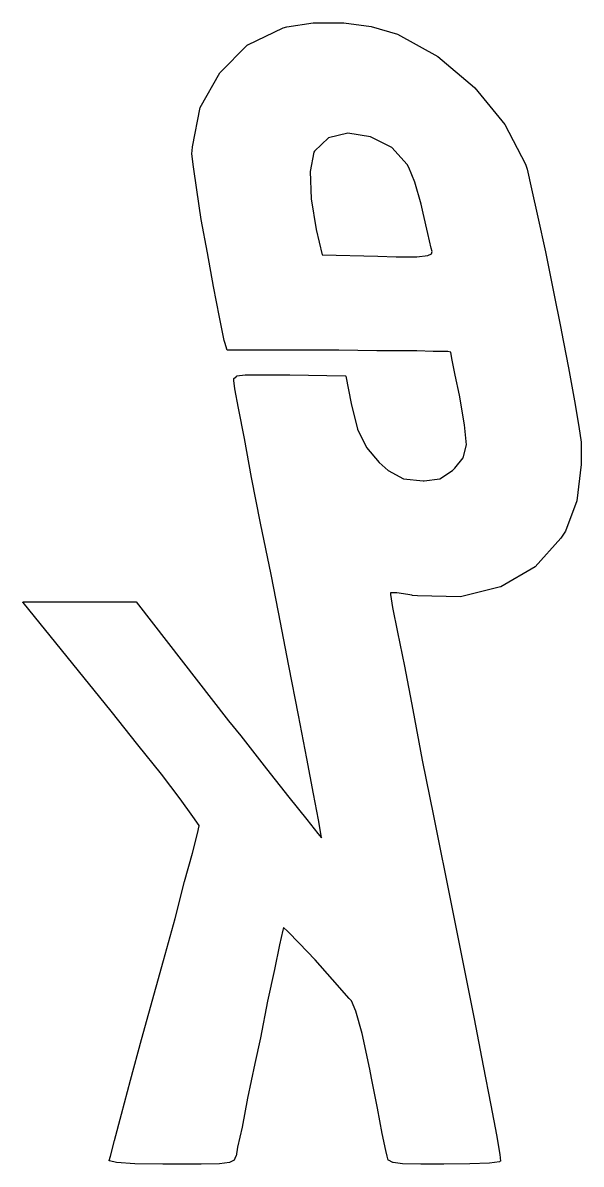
# Model space of a CAD drawing. Extents: x 125.4 to 142, y -145 to -107.2.
# Drawn here: x 137.44 to 139.98, y -112.36 to -107.16 of the extents above; entities that cross this region are included whole.
import ezdxf

# ---------------------------------------------------------------- set-up
doc = ezdxf.new("R2010")
doc.units = 0
doc.header["$MEASUREMENT"] = 0
doc.layers.add('BLACK', color=7, linetype='CONTINUOUS')

msp = doc.modelspace()

# ---------------------------------------------------------------- linework, layer by layer
at = {"layer": 'Black'}
for p, q in [((138.644, -107.178), (138.763, -107.16)), ((138.763, -107.16), (138.763, -107.16)), ((138.763, -107.16), (138.763, -107.16)), ((138.763, -107.16), (138.903, -107.16)), ((138.903, -107.16), (138.903, -107.16)), ((138.903, -107.16), (138.903, -107.16)), ((138.903, -107.16), (139.028, -107.176)), ((138.466, -107.26), (138.626, -107.183)), ((138.626, -107.183), (138.644, -107.178)), ((138.626, -107.183), (138.626, -107.183)), ((138.626, -107.183), (138.626, -107.183)), ((138.644, -107.178), (138.644, -107.178)), ((138.644, -107.178), (138.644, -107.178)), ((139.028, -107.176), (139.028, -107.176)), ((139.028, -107.176), (139.028, -107.176)), ((139.028, -107.176), (139.147, -107.211)), ((139.147, -107.211), (139.148, -107.211)), ((139.148, -107.211), (139.148, -107.211)), ((139.148, -107.211), (139.331, -107.313)), ((138.338, -107.387), (138.465, -107.26)), ((138.465, -107.26), (138.466, -107.26)), ((138.466, -107.26), (138.466, -107.26)), ((139.331, -107.313), (139.331, -107.313)), ((139.331, -107.313), (139.331, -107.313)), ((139.331, -107.313), (139.498, -107.455)), ((138.249, -107.545), (138.338, -107.387)), ((138.338, -107.387), (138.338, -107.387)), ((138.338, -107.387), (138.338, -107.387)), ((139.498, -107.455), (139.498, -107.456)), ((139.498, -107.456), (139.499, -107.456)), ((139.499, -107.456), (139.636, -107.623)), ((138.214, -107.725), (138.249, -107.545)), ((138.249, -107.545), (138.249, -107.545)), ((138.249, -107.545), (138.249, -107.545)), ((139.636, -107.623), (139.636, -107.623)), ((139.636, -107.623), (139.636, -107.623)), ((139.636, -107.623), (139.73, -107.804)), ((138.921, -107.663), (138.833, -107.684)), ((139.025, -107.679), (138.921, -107.663)), ((139.121, -107.727), (139.025, -107.679)), ((138.211, -107.756), (138.214, -107.726)), ((138.214, -107.726), (138.214, -107.725)), ((138.214, -107.725), (138.214, -107.725)), ((138.833, -107.684), (138.77, -107.744)), ((139.192, -107.805), (139.121, -107.727)), ((138.219, -107.815), (138.211, -107.756)), ((138.211, -107.756), (138.211, -107.756)), ((138.211, -107.756), (138.211, -107.756)), ((138.767, -107.749), (138.75, -107.837)), ((138.77, -107.744), (138.767, -107.749)), ((138.234, -107.921), (138.219, -107.815)), ((138.219, -107.815), (138.219, -107.815)), ((138.219, -107.815), (138.219, -107.815)), ((138.75, -107.837), (138.755, -107.962)), ((139.199, -107.818), (139.192, -107.805)), ((139.227, -107.886), (139.199, -107.818)), ((139.73, -107.804), (139.73, -107.804)), ((139.73, -107.804), (139.73, -107.804)), ((139.73, -107.804), (139.738, -107.827)), ((139.738, -107.827), (139.738, -107.827)), ((139.738, -107.827), (139.738, -107.827)), ((139.738, -107.827), (139.758, -107.916)), ((139.255, -107.985), (139.227, -107.886)), ((138.254, -108.056), (138.234, -107.921)), ((138.234, -107.921), (138.234, -107.921)), ((138.234, -107.921), (138.234, -107.921)), ((139.758, -107.916), (139.758, -107.916)), ((139.758, -107.916), (139.758, -107.916)), ((139.758, -107.916), (139.786, -108.045)), ((138.755, -107.962), (138.777, -108.101)), ((139.265, -108.026), (139.255, -107.985)), ((139.285, -108.12), (139.265, -108.026)), ((139.786, -108.045), (139.786, -108.045)), ((139.786, -108.045), (139.821, -108.203)), ((138.282, -108.208), (138.254, -108.056)), ((138.254, -108.056), (138.254, -108.056)), ((138.254, -108.056), (138.254, -108.056)), ((138.777, -108.101), (138.805, -108.217)), ((139.286, -108.12), (139.285, -108.12)), ((139.301, -108.186), (139.286, -108.12)), ((139.286, -108.12), (139.286, -108.12)), ((139.306, -108.201), (139.301, -108.186)), ((139.301, -108.186), (139.301, -108.186)), ((139.301, -108.186), (139.301, -108.186)), ((139.303, -108.212), (139.306, -108.201)), ((138.31, -108.361), (138.282, -108.208)), ((138.805, -108.217), (139.058, -108.222)), ((139.058, -108.222), (139.058, -108.222)), ((139.058, -108.222), (139.058, -108.222)), ((139.058, -108.222), (139.142, -108.225)), ((139.142, -108.225), (139.236, -108.225)), ((139.236, -108.225), (139.286, -108.22)), ((139.286, -108.22), (139.303, -108.212)), ((139.821, -108.203), (139.821, -108.203)), ((139.821, -108.203), (139.821, -108.203)), ((139.821, -108.203), (139.857, -108.378)), ((138.336, -108.501), (138.31, -108.361)), ((138.31, -108.361), (138.31, -108.361)), ((139.857, -108.378), (139.857, -108.378)), ((139.857, -108.378), (139.857, -108.378)), ((139.857, -108.378), (139.893, -108.558)), ((138.358, -108.607), (138.336, -108.501)), ((138.336, -108.501), (138.336, -108.501)), ((138.336, -108.501), (138.336, -108.501)), ((139.893, -108.558), (139.893, -108.558)), ((139.893, -108.558), (139.893, -108.559)), ((139.893, -108.559), (139.926, -108.731)), ((138.361, -108.615), (138.358, -108.607)), ((138.358, -108.607), (138.358, -108.607)), ((138.358, -108.607), (138.358, -108.607)), ((138.371, -108.651), (138.361, -108.615)), ((138.372, -108.651), (138.371, -108.651)), ((138.371, -108.651), (138.371, -108.651)), ((138.371, -108.651), (138.371, -108.651)), ((138.371, -108.651), (138.371, -108.651)), ((138.371, -108.651), (138.371, -108.651)), ((138.371, -108.651), (138.371, -108.651)), ((138.88, -108.651), (138.372, -108.651)), ((138.372, -108.651), (138.372, -108.651)), ((138.372, -108.651), (138.372, -108.651)), ((138.372, -108.651), (138.372, -108.651)), ((138.372, -108.651), (138.372, -108.651)), ((138.372, -108.651), (138.372, -108.651)), ((138.372, -108.651), (138.372, -108.651)), ((138.372, -108.651), (138.372, -108.651)), ((138.372, -108.651), (138.372, -108.651)), ((139.053, -108.654), (138.88, -108.651)), ((139.198, -108.654), (139.053, -108.654)), ((139.053, -108.654), (139.053, -108.654)), ((139.053, -108.654), (139.053, -108.654)), ((139.236, -108.654), (139.198, -108.654)), ((139.31, -108.657), (139.236, -108.654)), ((139.376, -108.657), (139.31, -108.657)), ((139.31, -108.657), (139.31, -108.657)), ((139.31, -108.657), (139.31, -108.657)), ((139.39, -108.659), (139.376, -108.657)), ((139.395, -108.688), (139.39, -108.659)), ((139.395, -108.689), (139.395, -108.688)), ((139.41, -108.765), (139.395, -108.689)), ((139.395, -108.689), (139.395, -108.689)), ((138.402, -108.779), (138.415, -108.769)), ((138.415, -108.768), (138.453, -108.763)), ((138.415, -108.769), (138.415, -108.768)), ((138.415, -108.768), (138.415, -108.768)), ((138.415, -108.768), (138.415, -108.768)), ((138.415, -108.768), (138.415, -108.768)), ((138.415, -108.768), (138.415, -108.768)), ((138.415, -108.769), (138.415, -108.769)), ((138.453, -108.763), (138.454, -108.763)), ((138.454, -108.763), (138.454, -108.763)), ((138.454, -108.763), (138.53, -108.763)), ((138.53, -108.763), (138.657, -108.763)), ((138.657, -108.763), (138.657, -108.763)), ((138.657, -108.763), (138.657, -108.763)), ((138.657, -108.763), (138.911, -108.768)), ((138.911, -108.768), (138.911, -108.768)), ((138.911, -108.768), (138.911, -108.768)), ((138.911, -108.768), (138.911, -108.768)), ((138.911, -108.768), (138.911, -108.768)), ((138.911, -108.768), (138.911, -108.768)), ((138.911, -108.768), (138.912, -108.769)), ((138.912, -108.769), (138.912, -108.769)), ((138.912, -108.769), (138.912, -108.769)), ((138.912, -108.769), (138.912, -108.769)), ((138.912, -108.769), (138.912, -108.769)), ((138.912, -108.769), (138.912, -108.769)), ((138.912, -108.769), (138.912, -108.769)), ((138.912, -108.769), (138.912, -108.769)), ((138.912, -108.769), (138.912, -108.769)), ((138.912, -108.769), (138.937, -108.894)), ((139.43, -108.856), (139.41, -108.765)), ((139.41, -108.765), (139.41, -108.765)), ((139.41, -108.765), (139.41, -108.765)), ((139.926, -108.731), (139.926, -108.731)), ((139.926, -108.731), (139.926, -108.731)), ((139.926, -108.731), (139.953, -108.881)), ((138.402, -108.78), (138.402, -108.779)), ((138.402, -108.779), (138.402, -108.779)), ((138.402, -108.779), (138.402, -108.779)), ((138.402, -108.779), (138.402, -108.779)), ((138.402, -108.779), (138.402, -108.779)), ((138.402, -108.779), (138.402, -108.779)), ((138.402, -108.779), (138.402, -108.779)), ((138.402, -108.779), (138.402, -108.779)), ((138.402, -108.779), (138.402, -108.779)), ((138.402, -108.787), (138.402, -108.78)), ((138.402, -108.78), (138.402, -108.78)), ((138.402, -108.788), (138.402, -108.787)), ((138.402, -108.787), (138.402, -108.787)), ((138.407, -108.826), (138.402, -108.788)), ((138.424, -108.915), (138.407, -108.826)), ((138.407, -108.826), (138.407, -108.826)), ((138.407, -108.826), (138.407, -108.826)), ((139.453, -108.991), (139.43, -108.856)), ((138.45, -109.052), (138.424, -108.915)), ((138.424, -108.915), (138.424, -108.915)), ((138.937, -108.894), (138.965, -109.01)), ((139.953, -108.881), (139.953, -108.881)), ((139.953, -108.881), (139.953, -108.881)), ((139.953, -108.881), (139.974, -108.998)), ((138.965, -109.01), (139.006, -109.094)), ((139.461, -109.082), (139.453, -108.991)), ((139.974, -108.998), (139.974, -108.998)), ((139.974, -108.998), (139.974, -108.998)), ((139.974, -108.998), (139.984, -109.069)), ((138.483, -109.23), (138.45, -109.052)), ((138.45, -109.052), (138.45, -109.052)), ((139.446, -109.14), (139.461, -109.082)), ((139.984, -109.069), (139.984, -109.069)), ((139.984, -109.069), (139.984, -109.069)), ((139.984, -109.069), (139.984, -109.171)), ((139.006, -109.094), (139.064, -109.162)), ((139.064, -109.162), (139.105, -109.198)), ((139.398, -109.198), (139.408, -109.188)), ((139.408, -109.188), (139.446, -109.14)), ((139.984, -109.171), (139.964, -109.336)), ((139.984, -109.171), (139.984, -109.171)), ((139.984, -109.171), (139.984, -109.171)), ((138.523, -109.438), (138.483, -109.23)), ((138.483, -109.23), (138.483, -109.23)), ((138.483, -109.23), (138.483, -109.23)), ((139.105, -109.198), (139.175, -109.236)), ((139.175, -109.236), (139.264, -109.246)), ((139.269, -109.246), (139.34, -109.236)), ((139.34, -109.236), (139.398, -109.198)), ((139.264, -109.246), (139.269, -109.246)), ((139.964, -109.336), (139.913, -109.474)), ((139.964, -109.336), (139.964, -109.336)), ((139.964, -109.336), (139.964, -109.336)), ((138.572, -109.672), (138.523, -109.438)), ((138.523, -109.438), (138.523, -109.438)), ((138.523, -109.438), (138.523, -109.438)), ((139.913, -109.474), (139.892, -109.507)), ((139.913, -109.474), (139.913, -109.474)), ((139.913, -109.474), (139.913, -109.474)), ((139.892, -109.507), (139.775, -109.637)), ((139.892, -109.507), (139.892, -109.507)), ((139.892, -109.507), (139.892, -109.507)), ((139.775, -109.637), (139.618, -109.728)), ((139.775, -109.637), (139.775, -109.637)), ((139.775, -109.637), (139.775, -109.637)), ((138.605, -109.844), (138.572, -109.672)), ((138.572, -109.672), (138.572, -109.672)), ((139.144, -109.756), (139.115, -109.756)), ((139.115, -109.756), (139.115, -109.763)), ((139.215, -109.766), (139.144, -109.756)), ((139.617, -109.728), (139.434, -109.774)), ((139.618, -109.728), (139.617, -109.728)), ((139.617, -109.728), (139.617, -109.728)), ((137.441, -109.799), (137.441, -109.798)), ((137.441, -109.798), (137.441, -109.798)), ((137.441, -109.798), (137.441, -109.798)), ((137.441, -109.798), (137.441, -109.798)), ((137.441, -109.798), (137.441, -109.798)), ((137.441, -109.798), (137.441, -109.798)), ((137.441, -109.798), (137.442, -109.798)), ((137.442, -109.799), (137.441, -109.799)), ((137.441, -109.799), (137.441, -109.799)), ((137.442, -109.798), (137.442, -109.797)), ((137.442, -109.797), (137.442, -109.797)), ((137.442, -109.797), (137.442, -109.797)), ((137.442, -109.797), (137.442, -109.797)), ((137.442, -109.797), (137.442, -109.797)), ((137.442, -109.797), (137.442, -109.797)), ((137.442, -109.797), (137.442, -109.797)), ((137.442, -109.797), (137.442, -109.797)), ((137.442, -109.797), (137.443, -109.797)), ((137.442, -109.798), (137.442, -109.798)), ((137.442, -109.798), (137.442, -109.798)), ((137.442, -109.798), (137.442, -109.798)), ((137.843, -110.294), (137.442, -109.799)), ((137.442, -109.799), (137.442, -109.799)), ((137.442, -109.799), (137.442, -109.799)), ((137.442, -109.799), (137.442, -109.799)), ((137.443, -109.797), (137.443, -109.797)), ((137.443, -109.797), (137.443, -109.797)), ((137.443, -109.797), (137.956, -109.797)), ((137.956, -109.797), (137.956, -109.797)), ((137.956, -109.797), (137.956, -109.797)), ((137.956, -109.797), (137.956, -109.797)), ((137.956, -109.797), (137.956, -109.797)), ((137.956, -109.797), (137.956, -109.797)), ((137.956, -109.797), (137.956, -109.797)), ((137.956, -109.797), (137.957, -109.797)), ((137.957, -109.797), (137.957, -109.797)), ((137.957, -109.797), (137.957, -109.797)), ((137.957, -109.797), (137.957, -109.797)), ((137.957, -109.797), (138.378, -110.338)), ((139.115, -109.763), (139.125, -109.823)), ((139.215, -109.767), (139.215, -109.766)), ((139.215, -109.766), (139.215, -109.766)), ((139.238, -109.769), (139.215, -109.767)), ((139.434, -109.774), (139.238, -109.769)), ((139.238, -109.769), (139.238, -109.769)), ((139.238, -109.769), (139.238, -109.769)), ((139.434, -109.774), (139.434, -109.774)), ((139.434, -109.774), (139.434, -109.774)), ((138.653, -110.088), (138.605, -109.844)), ((138.605, -109.844), (138.605, -109.844)), ((138.605, -109.844), (138.605, -109.844)), ((139.125, -109.823), (139.148, -109.935)), ((139.148, -109.935), (139.148, -109.935)), ((139.148, -109.935), (139.148, -109.935)), ((139.148, -109.935), (139.179, -110.09)), ((138.696, -110.312), (138.653, -110.088)), ((139.179, -110.09), (139.179, -110.09)), ((139.179, -110.09), (139.179, -110.09)), ((139.179, -110.09), (139.217, -110.288)), ((137.965, -110.447), (137.843, -110.294)), ((137.843, -110.294), (137.843, -110.294)), ((138.734, -110.51), (138.696, -110.312)), ((139.217, -110.288), (139.217, -110.288)), ((139.217, -110.288), (139.217, -110.288)), ((139.217, -110.288), (139.26, -110.517)), ((138.378, -110.338), (138.434, -110.407)), ((138.434, -110.407), (138.434, -110.407)), ((138.434, -110.407), (138.434, -110.407)), ((138.434, -110.407), (138.551, -110.557)), ((138.072, -110.581), (137.965, -110.447)), ((138.765, -110.67), (138.734, -110.51)), ((138.734, -110.51), (138.734, -110.51)), ((139.26, -110.517), (139.311, -110.771)), ((138.158, -110.693), (138.072, -110.581)), ((138.072, -110.581), (138.072, -110.581)), ((138.551, -110.557), (138.551, -110.557)), ((138.551, -110.557), (138.653, -110.686)), ((138.216, -110.774), (138.158, -110.693)), ((138.653, -110.686), (138.734, -110.788)), ((138.788, -110.789), (138.765, -110.67)), ((138.765, -110.67), (138.765, -110.67)), ((138.244, -110.815), (138.216, -110.774)), ((138.734, -110.788), (138.734, -110.788)), ((138.734, -110.788), (138.785, -110.852)), ((138.8, -110.86), (138.788, -110.789)), ((139.311, -110.771), (139.311, -110.771)), ((139.311, -110.771), (139.395, -111.187)), ((138.214, -110.941), (138.236, -110.852)), ((138.236, -110.852), (138.244, -110.817)), ((138.244, -110.817), (138.244, -110.815)), ((138.785, -110.852), (138.802, -110.871)), ((138.802, -110.871), (138.8, -110.86)), ((138.8, -110.86), (138.8, -110.86)), ((138.178, -111.07), (138.214, -110.941)), ((138.214, -110.941), (138.214, -110.941)), ((138.135, -111.238), (138.178, -111.07)), ((138.178, -111.07), (138.178, -111.07)), ((138.178, -111.07), (138.178, -111.07)), ((139.395, -111.187), (139.448, -111.452)), ((138.082, -111.429), (138.135, -111.238)), ((138.625, -111.292), (138.61, -111.358)), ((138.629, -111.279), (138.625, -111.292)), ((138.648, -111.298), (138.629, -111.279)), ((138.699, -111.351), (138.648, -111.298)), ((138.61, -111.358), (138.587, -111.47)), ((138.773, -111.427), (138.699, -111.351)), ((138.699, -111.351), (138.699, -111.351)), ((138.699, -111.351), (138.699, -111.351)), ((137.982, -111.789), (138.082, -111.429)), ((138.082, -111.429), (138.082, -111.429)), ((138.082, -111.429), (138.082, -111.429)), ((138.587, -111.47), (138.556, -111.615)), ((138.587, -111.47), (138.587, -111.47)), ((138.587, -111.47), (138.587, -111.47)), ((138.851, -111.516), (138.773, -111.427)), ((139.448, -111.452), (139.448, -111.452)), ((139.448, -111.452), (139.448, -111.452)), ((139.448, -111.452), (139.496, -111.695)), ((138.928, -111.603), (138.851, -111.516)), ((138.851, -111.516), (138.851, -111.516)), ((138.556, -111.615), (138.523, -111.782)), ((138.938, -111.613), (138.928, -111.603)), ((138.928, -111.603), (138.928, -111.603)), ((138.928, -111.603), (138.928, -111.603)), ((138.958, -111.66), (138.938, -111.613)), ((138.986, -111.762), (138.958, -111.66)), ((139.496, -111.695), (139.496, -111.695)), ((139.496, -111.695), (139.496, -111.695)), ((139.496, -111.695), (139.537, -111.909)), ((138.523, -111.782), (138.498, -111.899)), ((138.523, -111.782), (138.523, -111.782)), ((138.523, -111.782), (138.523, -111.782)), ((139.021, -111.925), (138.986, -111.762)), ((137.932, -111.975), (137.982, -111.789)), ((138.498, -111.899), (138.465, -112.057)), ((139.029, -111.965), (139.021, -111.925)), ((139.537, -111.909), (139.572, -112.089)), ((137.891, -112.13), (137.932, -111.975)), ((137.932, -111.975), (137.932, -111.975)), ((137.932, -111.975), (137.932, -111.975)), ((139.057, -112.102), (139.029, -111.965)), ((139.029, -111.965), (139.029, -111.965)), ((139.029, -111.965), (139.029, -111.965)), ((138.465, -112.057), (138.44, -112.189)), ((139.572, -112.089), (139.572, -112.089)), ((139.572, -112.089), (139.572, -112.089)), ((139.572, -112.089), (139.598, -112.224)), ((137.858, -112.249), (137.891, -112.13)), ((137.891, -112.13), (137.891, -112.13)), ((139.077, -112.217), (139.057, -112.102)), ((138.44, -112.189), (138.419, -112.28)), ((138.44, -112.189), (138.44, -112.189)), ((138.44, -112.189), (138.44, -112.189)), ((137.84, -112.32), (137.858, -112.249)), ((137.858, -112.249), (137.858, -112.249)), ((137.858, -112.249), (137.858, -112.249)), ((139.095, -112.295), (139.077, -112.217)), ((139.077, -112.217), (139.077, -112.217)), ((139.077, -112.217), (139.077, -112.217)), ((139.598, -112.224), (139.598, -112.224)), ((139.598, -112.224), (139.598, -112.224)), ((139.598, -112.224), (139.613, -112.313)), ((138.419, -112.28), (138.412, -112.321)), ((139.1, -112.321), (139.095, -112.295)), ((137.835, -112.34), (137.84, -112.32)), ((137.835, -112.341), (137.835, -112.34)), ((137.835, -112.342), (137.835, -112.341)), ((137.835, -112.341), (137.835, -112.341)), ((137.835, -112.341), (137.835, -112.341)), ((137.835, -112.341), (137.835, -112.341)), ((137.835, -112.341), (137.835, -112.341)), ((137.835, -112.341), (137.835, -112.341)), ((137.835, -112.341), (137.835, -112.341)), ((137.835, -112.341), (137.835, -112.341)), ((137.835, -112.341), (137.835, -112.341)), ((137.836, -112.342), (137.835, -112.342)), ((137.835, -112.342), (137.835, -112.342)), ((137.867, -112.35), (137.836, -112.342)), ((137.836, -112.342), (137.836, -112.342)), ((137.836, -112.342), (137.836, -112.342)), ((137.836, -112.342), (137.836, -112.342)), ((137.836, -112.342), (137.836, -112.342)), ((137.836, -112.342), (137.836, -112.342)), ((137.836, -112.342), (137.836, -112.342)), ((137.951, -112.355), (137.867, -112.35)), ((137.867, -112.35), (137.867, -112.35)), ((137.867, -112.35), (137.867, -112.35)), ((138.078, -112.357), (137.951, -112.355)), ((137.951, -112.355), (137.951, -112.355)), ((137.951, -112.355), (137.951, -112.355)), ((138.078, -112.357), (138.078, -112.357)), ((138.118, -112.357), (138.078, -112.357)), ((138.078, -112.357), (138.078, -112.357)), ((138.253, -112.357), (138.118, -112.357)), ((138.337, -112.355), (138.253, -112.357)), ((138.253, -112.357), (138.253, -112.357)), ((138.253, -112.357), (138.253, -112.357)), ((138.383, -112.35), (138.337, -112.355)), ((138.337, -112.355), (138.337, -112.355)), ((138.337, -112.355), (138.337, -112.355)), ((138.403, -112.339), (138.383, -112.35)), ((138.383, -112.35), (138.383, -112.35)), ((138.383, -112.35), (138.383, -112.35)), ((138.383, -112.35), (138.383, -112.35)), ((138.383, -112.35), (138.383, -112.35)), ((138.383, -112.35), (138.383, -112.35)), ((138.383, -112.35), (138.383, -112.35)), ((138.404, -112.339), (138.403, -112.339)), ((138.403, -112.339), (138.403, -112.339)), ((138.403, -112.339), (138.403, -112.339)), ((138.409, -112.324), (138.404, -112.339)), ((138.404, -112.339), (138.404, -112.339)), ((138.404, -112.339), (138.404, -112.339)), ((138.404, -112.339), (138.404, -112.339)), ((138.404, -112.339), (138.404, -112.339)), ((138.404, -112.339), (138.404, -112.339)), ((138.404, -112.339), (138.404, -112.339)), ((138.404, -112.339), (138.404, -112.339)), ((138.411, -112.321), (138.409, -112.324)), ((138.412, -112.321), (138.411, -112.321)), ((138.411, -112.321), (138.411, -112.321)), ((138.412, -112.321), (138.412, -112.321)), ((138.412, -112.321), (138.412, -112.321)), ((138.412, -112.321), (138.412, -112.321)), ((138.412, -112.321), (138.412, -112.321)), ((139.105, -112.339), (139.1, -112.321)), ((139.1, -112.321), (139.1, -112.321)), ((139.1, -112.321), (139.1, -112.321)), ((139.106, -112.339), (139.105, -112.339)), ((139.105, -112.339), (139.105, -112.339)), ((139.105, -112.339), (139.105, -112.339)), ((139.105, -112.339), (139.105, -112.339)), ((139.105, -112.339), (139.105, -112.339)), ((139.105, -112.339), (139.105, -112.339)), ((139.105, -112.339), (139.105, -112.339)), ((139.126, -112.35), (139.106, -112.339)), ((139.106, -112.339), (139.106, -112.339)), ((139.106, -112.339), (139.106, -112.339)), ((139.106, -112.339), (139.106, -112.339)), ((139.127, -112.35), (139.126, -112.35)), ((139.126, -112.35), (139.126, -112.35)), ((139.17, -112.355), (139.127, -112.35)), ((139.254, -112.357), (139.17, -112.355)), ((139.17, -112.355), (139.17, -112.355)), ((139.17, -112.355), (139.17, -112.355)), ((139.358, -112.357), (139.254, -112.357)), ((139.254, -112.357), (139.254, -112.357)), ((139.254, -112.357), (139.254, -112.357)), ((139.477, -112.355), (139.358, -112.357)), ((139.358, -112.357), (139.358, -112.357)), ((139.358, -112.357), (139.358, -112.357)), ((139.566, -112.352), (139.477, -112.355)), ((139.477, -112.355), (139.477, -112.355)), ((139.477, -112.355), (139.477, -112.355)), ((139.612, -112.347), (139.566, -112.352)), ((139.566, -112.352), (139.566, -112.352)), ((139.566, -112.352), (139.566, -112.352)), ((139.613, -112.347), (139.612, -112.347)), ((139.612, -112.347), (139.612, -112.347)), ((139.612, -112.347), (139.612, -112.347)), ((139.612, -112.347), (139.612, -112.347)), ((139.612, -112.347), (139.612, -112.347)), ((139.613, -112.313), (139.613, -112.313)), ((139.613, -112.313), (139.613, -112.313)), ((139.613, -112.313), (139.616, -112.343)), ((139.615, -112.344), (139.613, -112.347)), ((139.613, -112.347), (139.613, -112.347)), ((139.616, -112.344), (139.615, -112.344)), ((139.615, -112.344), (139.615, -112.344)), ((139.615, -112.344), (139.615, -112.344)), ((139.615, -112.344), (139.615, -112.344)), ((139.616, -112.343), (139.616, -112.343)), ((139.616, -112.343), (139.616, -112.343)), ((139.616, -112.343), (139.616, -112.344)), ((139.616, -112.344), (139.616, -112.344)), ((139.616, -112.344), (139.616, -112.344)), ((139.616, -112.344), (139.616, -112.344))]:
    msp.add_line(p, q, dxfattribs=at)

doc.saveas('drawing.dxf')
